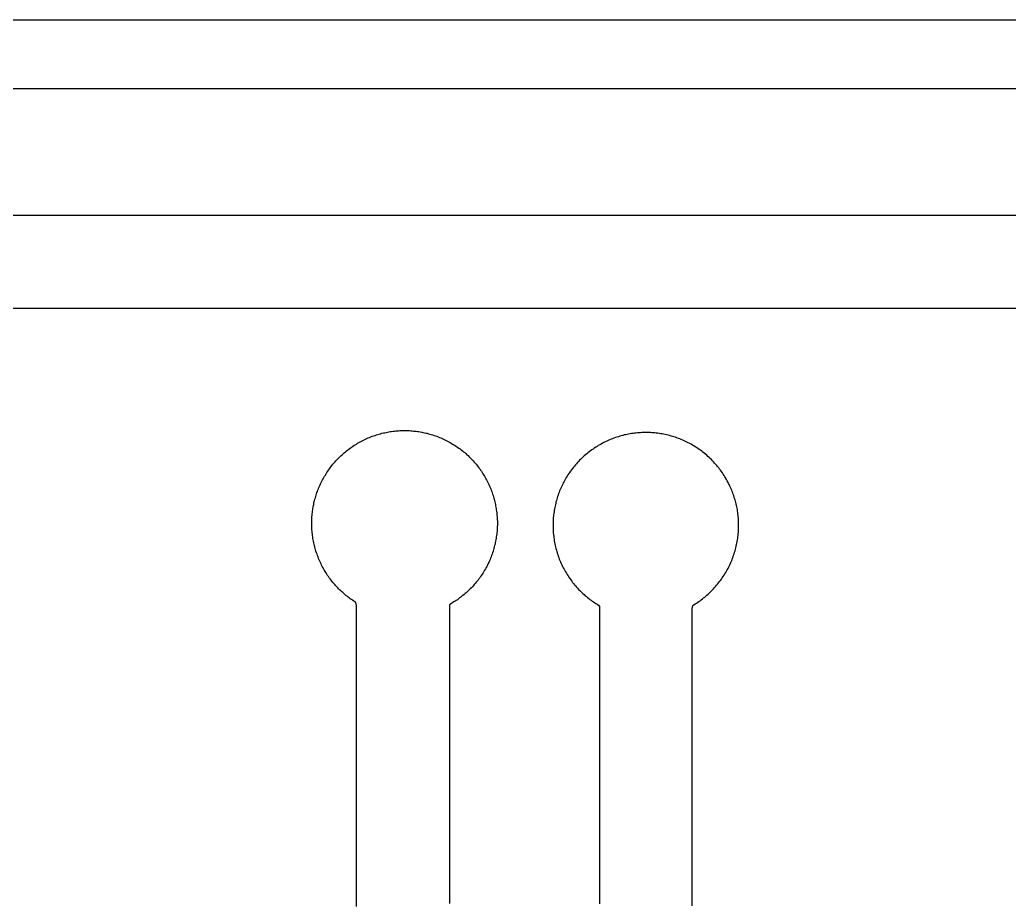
# Model space of a CAD drawing. Extents: x 0 to 220, y 0 to 42.
# Drawn here: x 63.3 to 73.96, y 32.79 to 42.3 of the extents above; entities that cross this region are included whole.
import ezdxf

# ---------------------------------------------------------------- set-up
doc = ezdxf.new("R2010")
doc.units = 0
doc.layers.get('0').update_dxf_attribs({"linetype": 'CONTINUOUS'})

msp = doc.modelspace()

# ---------------------------------------------------------------- linework, layer by layer
for points in [[(219.6, 42.3), (219.6, 0), (0, 0), (0, 42.3)], [(218.769, 39.299), (218.769, 3.629), (215.628, 0.488), (55.254, 0.488), (51.691, 4.051), (51.691, 38.068), (55.184, 41.561), (216.507, 41.561)]]:
    msp.add_lwpolyline(points, close=True)
msp.add_polyline3d([(211.585, 28.034, 0), (211.585, 28.211, 0), (212.811, 28.211, 0), (214.401, 29.801, 0), (214.401, 35.432, 0), (209.641, 40.192, 0), (61.579, 40.192, 0), (56.836, 35.449, 0), (56.836, 32.585, 0), (56.645, 32.585, 0), (56.645, 29.415, 0), (57.995, 29.415, 0), (57.995, 32.585, 0), (57.836, 32.585, 0), (57.836, 35.034, 0), (61.994, 39.192, 0), (209.226, 39.192, 0), (213.401, 35.017, 0), (213.401, 30.216, 0), (212.396, 29.211, 0), (211.585, 29.211, 0), (211.585, 29.384, 0), (208.415, 29.384, 0), (208.415, 28.034, 0)], close=True)
for points in [[(66.93, 32.749, 0), (66.93, 32.802, 0), (66.93, 32.855, 0), (66.93, 32.908, 0), (66.93, 32.961, 0), (66.93, 33.014, 0), (66.93, 33.068, 0), (66.93, 33.121, 0), (66.93, 33.174, 0), (66.93, 33.227, 0), (66.93, 33.28, 0), (66.93, 33.333, 0), (66.93, 33.386, 0), (66.93, 33.439, 0), (66.93, 33.492, 0), (66.93, 33.546, 0), (66.93, 33.599, 0), (66.93, 33.652, 0), (66.93, 33.705, 0), (66.93, 33.758, 0), (66.93, 33.811, 0), (66.93, 33.864, 0), (66.93, 33.917, 0), (66.93, 33.971, 0), (66.93, 34.024, 0), (66.93, 34.077, 0), (66.93, 34.13, 0), (66.93, 34.183, 0), (66.93, 34.236, 0), (66.93, 34.289, 0), (66.93, 34.343, 0), (66.93, 34.396, 0), (66.93, 34.449, 0), (66.93, 34.502, 0), (66.93, 34.555, 0), (66.93, 34.608, 0), (66.93, 34.661, 0), (66.93, 34.714, 0), (66.93, 34.767, 0), (66.93, 34.821, 0), (66.93, 34.874, 0), (66.93, 34.927, 0), (66.93, 34.98, 0), (66.93, 35.033, 0), (66.93, 35.086, 0), (66.93, 35.139, 0), (66.93, 35.193, 0), (66.93, 35.246, 0), (66.93, 35.299, 0), (66.93, 35.352, 0), (66.93, 35.405, 0), (66.93, 35.458, 0), (66.93, 35.511, 0), (66.93, 35.564, 0), (66.93, 35.617, 0), (66.93, 35.671, 0), (66.93, 35.724, 0), (66.93, 35.777, 0), (66.93, 35.83, 0), (66.93, 35.883, 0), (66.93, 35.936, 0), (66.93, 35.989, 0), (66.924, 36.023, 0), (66.912, 36.03, 0), (66.9, 36.038, 0), (66.888, 36.046, 0), (66.875, 36.054, 0), (66.863, 36.063, 0), (66.852, 36.072, 0), (66.84, 36.081, 0), (66.828, 36.09, 0), (66.816, 36.099, 0), (66.805, 36.109, 0), (66.793, 36.118, 0), (66.782, 36.129, 0), (66.77, 36.139, 0), (66.759, 36.149, 0), (66.748, 36.16, 0), (66.737, 36.17, 0), (66.727, 36.181, 0), (66.716, 36.193, 0), (66.705, 36.204, 0), (66.695, 36.216, 0), (66.685, 36.228, 0), (66.675, 36.239, 0), (66.665, 36.252, 0), (66.655, 36.264, 0), (66.646, 36.277, 0), (66.636, 36.289, 0), (66.627, 36.302, 0), (66.618, 36.315, 0), (66.61, 36.328, 0), (66.601, 36.342, 0), (66.593, 36.355, 0), (66.584, 36.369, 0), (66.576, 36.383, 0), (66.569, 36.397, 0), (66.561, 36.411, 0), (66.554, 36.425, 0), (66.547, 36.44, 0), (66.54, 36.454, 0), (66.533, 36.469, 0), (66.527, 36.483, 0), (66.521, 36.498, 0), (66.515, 36.513, 0), (66.509, 36.528, 0), (66.504, 36.543, 0), (66.499, 36.558, 0), (66.493, 36.574, 0), (66.489, 36.589, 0), (66.484, 36.604, 0), (66.48, 36.62, 0), (66.476, 36.635, 0), (66.472, 36.651, 0), (66.469, 36.666, 0), (66.466, 36.682, 0), (66.463, 36.697, 0), (66.46, 36.713, 0), (66.458, 36.729, 0), (66.456, 36.745, 0), (66.454, 36.76, 0), (66.452, 36.776, 0), (66.451, 36.791, 0), (66.449, 36.807, 0), (66.448, 36.823, 0), (66.448, 36.838, 0), (66.447, 36.854, 0), (66.447, 36.87, 0), (66.447, 36.885, 0), (66.447, 36.901, 0), (66.448, 36.916, 0), (66.449, 36.931, 0), (66.45, 36.946, 0), (66.451, 36.962, 0), (66.452, 36.977, 0), (66.454, 36.992, 0), (66.456, 37.007, 0), (66.458, 37.022, 0), (66.46, 37.036, 0), (66.463, 37.051, 0), (66.465, 37.066, 0), (66.468, 37.08, 0), (66.471, 37.094, 0), (66.475, 37.109, 0), (66.478, 37.123, 0), (66.482, 37.137, 0), (66.486, 37.151, 0), (66.49, 37.165, 0), (66.494, 37.178, 0), (66.499, 37.192, 0), (66.503, 37.206, 0), (66.508, 37.22, 0), (66.514, 37.234, 0), (66.519, 37.248, 0), (66.525, 37.261, 0), (66.531, 37.275, 0), (66.537, 37.289, 0), (66.543, 37.302, 0), (66.549, 37.316, 0), (66.556, 37.33, 0), (66.563, 37.343, 0), (66.571, 37.356, 0), (66.578, 37.37, 0), (66.586, 37.383, 0), (66.594, 37.396, 0), (66.602, 37.41, 0), (66.61, 37.423, 0), (66.619, 37.436, 0), (66.628, 37.448, 0), (66.637, 37.461, 0), (66.646, 37.474, 0), (66.656, 37.486, 0), (66.665, 37.499, 0), (66.675, 37.511, 0), (66.685, 37.523, 0), (66.696, 37.535, 0), (66.706, 37.547, 0), (66.717, 37.559, 0), (66.728, 37.57, 0), (66.739, 37.581, 0), (66.751, 37.593, 0), (66.762, 37.604, 0), (66.774, 37.615, 0), (66.786, 37.625, 0), (66.798, 37.636, 0), (66.81, 37.646, 0), (66.823, 37.656, 0), (66.835, 37.666, 0), (66.848, 37.676, 0), (66.861, 37.685, 0), (66.874, 37.695, 0), (66.887, 37.704, 0), (66.901, 37.713, 0), (66.914, 37.721, 0), (66.928, 37.73, 0), (66.942, 37.738, 0), (66.955, 37.746, 0), (66.969, 37.754, 0), (66.984, 37.761, 0), (66.998, 37.768, 0), (67.012, 37.775, 0), (67.026, 37.782, 0), (67.041, 37.789, 0), (67.055, 37.795, 0), (67.07, 37.801, 0), (67.085, 37.807, 0), (67.099, 37.813, 0), (67.114, 37.818, 0), (67.129, 37.823, 0), (67.144, 37.828, 0), (67.159, 37.833, 0), (67.174, 37.837, 0), (67.189, 37.841, 0), (67.204, 37.845, 0), (67.219, 37.849, 0), (67.234, 37.852, 0), (67.249, 37.855, 0), (67.263, 37.858, 0), (67.278, 37.861, 0), (67.293, 37.863, 0), (67.308, 37.865, 0), (67.323, 37.867, 0), (67.338, 37.869, 0), (67.353, 37.871, 0), (67.368, 37.872, 0), (67.383, 37.873, 0), (67.397, 37.874, 0), (67.412, 37.874, 0), (67.427, 37.875, 0), (67.441, 37.875, 0), (67.456, 37.875, 0), (67.47, 37.875, 0), (67.484, 37.874, 0), (67.499, 37.874, 0), (67.514, 37.873, 0), (67.528, 37.872, 0), (67.543, 37.87, 0), (67.558, 37.869, 0), (67.572, 37.867, 0), (67.587, 37.865, 0), (67.602, 37.863, 0), (67.617, 37.861, 0), (67.632, 37.858, 0), (67.646, 37.855, 0), (67.661, 37.852, 0), (67.676, 37.848, 0), (67.691, 37.845, 0), (67.706, 37.841, 0), (67.721, 37.837, 0), (67.735, 37.833, 0), (67.75, 37.828, 0), (67.765, 37.823, 0), (67.78, 37.818, 0), (67.794, 37.813, 0), (67.809, 37.807, 0), (67.824, 37.801, 0), (67.838, 37.795, 0), (67.853, 37.789, 0), (67.867, 37.782, 0), (67.881, 37.776, 0), (67.896, 37.769, 0), (67.91, 37.761, 0), (67.924, 37.754, 0), (67.938, 37.746, 0), (67.951, 37.738, 0), (67.965, 37.73, 0), (67.979, 37.722, 0), (67.992, 37.713, 0), (68.006, 37.704, 0), (68.019, 37.695, 0), (68.032, 37.686, 0), (68.045, 37.677, 0), (68.058, 37.667, 0), (68.07, 37.657, 0), (68.083, 37.647, 0), (68.095, 37.637, 0), (68.107, 37.626, 0), (68.119, 37.615, 0), (68.131, 37.605, 0), (68.142, 37.593, 0), (68.154, 37.582, 0), (68.165, 37.571, 0), (68.176, 37.559, 0), (68.187, 37.548, 0), (68.198, 37.536, 0), (68.208, 37.524, 0), (68.218, 37.511, 0), (68.228, 37.499, 0), (68.238, 37.487, 0), (68.248, 37.474, 0), (68.257, 37.462, 0), (68.266, 37.449, 0), (68.275, 37.436, 0), (68.284, 37.423, 0), (68.292, 37.41, 0), (68.3, 37.396, 0), (68.308, 37.383, 0), (68.316, 37.37, 0), (68.324, 37.356, 0), (68.331, 37.343, 0), (68.338, 37.329, 0), (68.345, 37.315, 0), (68.352, 37.301, 0), (68.358, 37.288, 0), (68.364, 37.274, 0), (68.37, 37.26, 0), (68.376, 37.246, 0), (68.381, 37.232, 0), (68.386, 37.218, 0), (68.391, 37.204, 0), (68.396, 37.19, 0), (68.401, 37.176, 0), (68.405, 37.162, 0), (68.409, 37.148, 0), (68.413, 37.134, 0), (68.416, 37.12, 0), (68.42, 37.106, 0), (68.423, 37.092, 0), (68.426, 37.078, 0), (68.429, 37.063, 0), (68.432, 37.049, 0), (68.434, 37.035, 0), (68.436, 37.02, 0), (68.439, 37.005, 0), (68.44, 36.99, 0), (68.442, 36.975, 0), (68.443, 36.961, 0), (68.445, 36.946, 0), (68.445, 36.93, 0), (68.446, 36.915, 0), (68.447, 36.9, 0), (68.447, 36.885, 0), (68.447, 36.869, 0), (68.447, 36.854, 0), (68.446, 36.838, 0), (68.446, 36.823, 0), (68.445, 36.807, 0), (68.444, 36.792, 0), (68.442, 36.776, 0), (68.44, 36.761, 0), (68.439, 36.745, 0), (68.436, 36.729, 0), (68.434, 36.714, 0), (68.431, 36.698, 0), (68.428, 36.683, 0), (68.425, 36.667, 0), (68.422, 36.652, 0), (68.418, 36.636, 0), (68.414, 36.621, 0), (68.41, 36.605, 0), (68.406, 36.59, 0), (68.401, 36.575, 0), (68.396, 36.559, 0), (68.391, 36.544, 0), (68.385, 36.529, 0), (68.38, 36.514, 0), (68.374, 36.499, 0), (68.368, 36.484, 0), (68.361, 36.47, 0), (68.355, 36.455, 0), (68.348, 36.441, 0), (68.341, 36.426, 0), (68.333, 36.412, 0), (68.326, 36.398, 0), (68.318, 36.384, 0), (68.31, 36.37, 0), (68.302, 36.356, 0), (68.293, 36.343, 0), (68.285, 36.329, 0), (68.276, 36.316, 0), (68.267, 36.303, 0), (68.258, 36.29, 0), (68.249, 36.277, 0), (68.239, 36.264, 0), (68.229, 36.252, 0), (68.219, 36.24, 0), (68.209, 36.228, 0), (68.199, 36.216, 0), (68.189, 36.204, 0), (68.178, 36.193, 0), (68.167, 36.181, 0), (68.156, 36.17, 0), (68.145, 36.159, 0), (68.134, 36.149, 0), (68.123, 36.138, 0), (68.112, 36.128, 0), (68.1, 36.118, 0), (68.089, 36.108, 0), (68.077, 36.098, 0), (68.065, 36.089, 0), (68.053, 36.08, 0), (68.041, 36.071, 0), (68.029, 36.062, 0), (68.017, 36.053, 0), (68.005, 36.045, 0), (67.992, 36.037, 0), (67.98, 36.029, 0), (67.968, 36.021, 0), (67.955, 36.014, 0), (67.942, 36.006, 0), (67.93, 35.999, 0), (67.93, 35.948, 0), (67.93, 35.895, 0), (67.93, 35.842, 0), (67.93, 35.789, 0), (67.93, 35.737, 0), (67.93, 35.684, 0), (67.93, 35.631, 0), (67.93, 35.578, 0), (67.93, 35.526, 0), (67.93, 35.473, 0), (67.93, 35.42, 0), (67.93, 35.367, 0), (67.93, 35.314, 0), (67.93, 35.261, 0), (67.93, 35.209, 0), (67.93, 35.156, 0), (67.93, 35.103, 0), (67.93, 35.05, 0), (67.93, 34.997, 0), (67.93, 34.944, 0), (67.93, 34.892, 0), (67.93, 34.839, 0), (67.93, 34.786, 0), (67.93, 34.733, 0), (67.93, 34.681, 0), (67.93, 34.628, 0), (67.93, 34.575, 0), (67.93, 34.522, 0), (67.93, 34.469, 0), (67.93, 34.416, 0), (67.93, 34.364, 0), (67.93, 34.311, 0), (67.93, 34.258, 0), (67.93, 34.205, 0), (67.93, 34.152, 0), (67.93, 34.099, 0), (67.93, 34.047, 0), (67.93, 33.994, 0), (67.93, 33.941, 0), (67.93, 33.888, 0), (67.93, 33.836, 0), (67.93, 33.783, 0), (67.93, 33.73, 0), (67.93, 33.677, 0), (67.93, 33.624, 0), (67.93, 33.571, 0), (67.93, 33.519, 0), (67.93, 33.466, 0), (67.93, 33.413, 0), (67.93, 33.36, 0), (67.93, 33.307, 0), (67.93, 33.255, 0), (67.93, 33.202, 0), (67.93, 33.149, 0), (67.93, 33.096, 0), (67.93, 33.043, 0), (67.93, 32.99, 0), (67.93, 32.938, 0), (67.93, 32.885, 0), (67.93, 32.832, 0), (67.93, 32.779, 0)], [(70.547, 32.754, 0), (70.547, 32.81, 0), (70.547, 32.866, 0), (70.547, 32.922, 0), (70.547, 32.978, 0), (70.547, 33.034, 0), (70.547, 33.09, 0), (70.547, 33.147, 0), (70.547, 33.203, 0), (70.547, 33.259, 0), (70.547, 33.315, 0), (70.547, 33.371, 0), (70.547, 33.427, 0), (70.547, 33.484, 0), (70.547, 33.54, 0), (70.547, 33.596, 0), (70.547, 33.652, 0), (70.547, 33.708, 0), (70.547, 33.764, 0), (70.547, 33.821, 0), (70.547, 33.877, 0), (70.547, 33.933, 0), (70.547, 33.989, 0), (70.547, 34.045, 0), (70.547, 34.101, 0), (70.547, 34.157, 0), (70.547, 34.214, 0), (70.547, 34.27, 0), (70.547, 34.326, 0), (70.547, 34.382, 0), (70.547, 34.438, 0), (70.547, 34.495, 0), (70.547, 34.551, 0), (70.547, 34.607, 0), (70.547, 34.663, 0), (70.547, 34.719, 0), (70.547, 34.775, 0), (70.547, 34.831, 0), (70.547, 34.888, 0), (70.547, 34.944, 0), (70.547, 35, 0), (70.547, 35.056, 0), (70.547, 35.112, 0), (70.547, 35.169, 0), (70.547, 35.225, 0), (70.547, 35.281, 0), (70.547, 35.337, 0), (70.547, 35.393, 0), (70.547, 35.449, 0), (70.547, 35.505, 0), (70.547, 35.562, 0), (70.547, 35.618, 0), (70.547, 35.674, 0), (70.547, 35.73, 0), (70.547, 35.786, 0), (70.547, 35.842, 0), (70.547, 35.899, 0), (70.547, 35.955, 0), (70.552, 35.991, 0), (70.566, 35.999, 0), (70.579, 36.007, 0), (70.592, 36.016, 0), (70.605, 36.024, 0), (70.618, 36.033, 0), (70.631, 36.042, 0), (70.644, 36.052, 0), (70.656, 36.061, 0), (70.669, 36.071, 0), (70.682, 36.081, 0), (70.694, 36.092, 0), (70.706, 36.102, 0), (70.718, 36.113, 0), (70.73, 36.124, 0), (70.742, 36.135, 0), (70.754, 36.147, 0), (70.766, 36.158, 0), (70.777, 36.17, 0), (70.788, 36.183, 0), (70.799, 36.195, 0), (70.81, 36.208, 0), (70.821, 36.221, 0), (70.831, 36.234, 0), (70.842, 36.247, 0), (70.852, 36.261, 0), (70.862, 36.274, 0), (70.871, 36.288, 0), (70.881, 36.302, 0), (70.89, 36.316, 0), (70.899, 36.331, 0), (70.908, 36.345, 0), (70.916, 36.36, 0), (70.925, 36.375, 0), (70.933, 36.39, 0), (70.941, 36.405, 0), (70.948, 36.421, 0), (70.956, 36.436, 0), (70.963, 36.452, 0), (70.969, 36.467, 0), (70.976, 36.483, 0), (70.982, 36.499, 0), (70.988, 36.515, 0), (70.993, 36.531, 0), (70.999, 36.548, 0), (71.004, 36.564, 0), (71.009, 36.58, 0), (71.013, 36.597, 0), (71.018, 36.613, 0), (71.022, 36.63, 0), (71.025, 36.646, 0), (71.029, 36.663, 0), (71.032, 36.68, 0), (71.034, 36.696, 0), (71.037, 36.713, 0), (71.039, 36.73, 0), (71.041, 36.746, 0), (71.043, 36.763, 0), (71.044, 36.78, 0), (71.045, 36.796, 0), (71.046, 36.813, 0), (71.047, 36.83, 0), (71.047, 36.846, 0), (71.047, 36.862, 0), (71.047, 36.879, 0), (71.046, 36.895, 0), (71.045, 36.911, 0), (71.044, 36.928, 0), (71.043, 36.944, 0), (71.041, 36.96, 0), (71.04, 36.976, 0), (71.037, 36.992, 0), (71.035, 37.007, 0), (71.033, 37.023, 0), (71.03, 37.038, 0), (71.027, 37.054, 0), (71.024, 37.069, 0), (71.02, 37.084, 0), (71.016, 37.099, 0), (71.013, 37.114, 0), (71.008, 37.129, 0), (71.004, 37.144, 0), (70.999, 37.159, 0), (70.995, 37.174, 0), (70.989, 37.188, 0), (70.984, 37.203, 0), (70.978, 37.218, 0), (70.972, 37.233, 0), (70.966, 37.248, 0), (70.96, 37.262, 0), (70.953, 37.277, 0), (70.946, 37.292, 0), (70.939, 37.306, 0), (70.931, 37.321, 0), (70.924, 37.335, 0), (70.916, 37.349, 0), (70.907, 37.364, 0), (70.899, 37.378, 0), (70.89, 37.392, 0), (70.881, 37.406, 0), (70.872, 37.42, 0), (70.862, 37.433, 0), (70.852, 37.447, 0), (70.842, 37.46, 0), (70.832, 37.474, 0), (70.821, 37.487, 0), (70.811, 37.5, 0), (70.799, 37.513, 0), (70.788, 37.525, 0), (70.777, 37.538, 0), (70.765, 37.55, 0), (70.753, 37.562, 0), (70.741, 37.574, 0), (70.728, 37.586, 0), (70.716, 37.597, 0), (70.703, 37.609, 0), (70.69, 37.62, 0), (70.677, 37.631, 0), (70.663, 37.642, 0), (70.65, 37.652, 0), (70.636, 37.662, 0), (70.622, 37.672, 0), (70.608, 37.682, 0), (70.594, 37.691, 0), (70.579, 37.7, 0), (70.565, 37.709, 0), (70.55, 37.718, 0), (70.535, 37.727, 0), (70.52, 37.735, 0), (70.505, 37.743, 0), (70.49, 37.75, 0), (70.475, 37.758, 0), (70.46, 37.765, 0), (70.444, 37.772, 0), (70.429, 37.778, 0), (70.413, 37.785, 0), (70.398, 37.791, 0), (70.382, 37.796, 0), (70.366, 37.802, 0), (70.35, 37.807, 0), (70.334, 37.812, 0), (70.319, 37.816, 0), (70.303, 37.821, 0), (70.287, 37.825, 0), (70.271, 37.829, 0), (70.255, 37.832, 0), (70.239, 37.835, 0), (70.223, 37.838, 0), (70.207, 37.841, 0), (70.191, 37.843, 0), (70.175, 37.846, 0), (70.16, 37.848, 0), (70.144, 37.849, 0), (70.128, 37.851, 0), (70.112, 37.852, 0), (70.097, 37.853, 0), (70.081, 37.853, 0), (70.066, 37.854, 0), (70.05, 37.854, 0), (70.035, 37.854, 0), (70.02, 37.854, 0), (70.004, 37.853, 0), (69.988, 37.852, 0), (69.973, 37.851, 0), (69.957, 37.85, 0), (69.941, 37.848, 0), (69.926, 37.847, 0), (69.91, 37.844, 0), (69.894, 37.842, 0), (69.878, 37.84, 0), (69.862, 37.837, 0), (69.846, 37.834, 0), (69.83, 37.83, 0), (69.814, 37.827, 0), (69.798, 37.823, 0), (69.782, 37.818, 0), (69.767, 37.814, 0), (69.751, 37.809, 0), (69.735, 37.804, 0), (69.719, 37.799, 0), (69.703, 37.793, 0), (69.688, 37.787, 0), (69.672, 37.781, 0), (69.656, 37.775, 0), (69.641, 37.768, 0), (69.626, 37.761, 0), (69.61, 37.754, 0), (69.595, 37.746, 0), (69.58, 37.738, 0), (69.565, 37.73, 0), (69.55, 37.722, 0), (69.535, 37.713, 0), (69.521, 37.704, 0), (69.507, 37.695, 0), (69.492, 37.686, 0), (69.478, 37.676, 0), (69.464, 37.666, 0), (69.45, 37.656, 0), (69.437, 37.646, 0), (69.423, 37.636, 0), (69.41, 37.625, 0), (69.397, 37.614, 0), (69.384, 37.602, 0), (69.371, 37.591, 0), (69.359, 37.579, 0), (69.346, 37.568, 0), (69.334, 37.556, 0), (69.323, 37.543, 0), (69.311, 37.531, 0), (69.299, 37.518, 0), (69.288, 37.505, 0), (69.277, 37.492, 0), (69.267, 37.479, 0), (69.256, 37.466, 0), (69.246, 37.453, 0), (69.236, 37.439, 0), (69.227, 37.426, 0), (69.217, 37.412, 0), (69.208, 37.398, 0), (69.199, 37.384, 0), (69.19, 37.37, 0), (69.182, 37.356, 0), (69.174, 37.341, 0), (69.166, 37.327, 0), (69.158, 37.312, 0), (69.151, 37.298, 0), (69.144, 37.283, 0), (69.137, 37.269, 0), (69.13, 37.254, 0), (69.124, 37.239, 0), (69.118, 37.225, 0), (69.112, 37.21, 0), (69.107, 37.195, 0), (69.102, 37.18, 0), (69.097, 37.165, 0), (69.092, 37.15, 0), (69.088, 37.136, 0), (69.083, 37.121, 0), (69.079, 37.106, 0), (69.076, 37.091, 0), (69.072, 37.076, 0), (69.069, 37.061, 0), (69.066, 37.045, 0), (69.063, 37.03, 0), (69.06, 37.014, 0), (69.058, 36.998, 0), (69.055, 36.983, 0), (69.053, 36.967, 0), (69.052, 36.951, 0), (69.05, 36.935, 0), (69.049, 36.919, 0), (69.048, 36.902, 0), (69.047, 36.886, 0), (69.047, 36.87, 0), (69.047, 36.853, 0), (69.047, 36.837, 0), (69.048, 36.82, 0), (69.048, 36.804, 0), (69.049, 36.787, 0), (69.05, 36.77, 0), (69.052, 36.754, 0), (69.054, 36.737, 0), (69.056, 36.72, 0), (69.058, 36.704, 0), (69.061, 36.687, 0), (69.064, 36.67, 0), (69.067, 36.654, 0), (69.071, 36.637, 0), (69.075, 36.62, 0), (69.079, 36.604, 0), (69.083, 36.587, 0), (69.088, 36.571, 0), (69.093, 36.555, 0), (69.098, 36.538, 0), (69.104, 36.522, 0), (69.109, 36.506, 0), (69.115, 36.49, 0), (69.122, 36.474, 0), (69.129, 36.459, 0), (69.135, 36.443, 0), (69.143, 36.427, 0), (69.15, 36.412, 0), (69.158, 36.397, 0), (69.166, 36.382, 0), (69.174, 36.367, 0), (69.182, 36.352, 0), (69.191, 36.337, 0), (69.2, 36.323, 0), (69.209, 36.308, 0), (69.218, 36.294, 0), (69.228, 36.28, 0), (69.238, 36.267, 0), (69.248, 36.253, 0), (69.258, 36.239, 0), (69.269, 36.226, 0), (69.279, 36.213, 0), (69.29, 36.201, 0), (69.301, 36.188, 0), (69.312, 36.176, 0), (69.323, 36.164, 0), (69.335, 36.152, 0), (69.347, 36.14, 0), (69.358, 36.129, 0), (69.37, 36.118, 0), (69.382, 36.107, 0), (69.395, 36.096, 0), (69.407, 36.086, 0), (69.419, 36.075, 0), (69.432, 36.066, 0), (69.445, 36.056, 0), (69.457, 36.046, 0), (69.47, 36.037, 0), (69.483, 36.028, 0), (69.496, 36.019, 0), (69.509, 36.011, 0), (69.522, 36.003, 0), (69.536, 35.995, 0), (69.547, 35.98, 0), (69.547, 35.923, 0), (69.547, 35.867, 0), (69.547, 35.811, 0), (69.547, 35.755, 0), (69.547, 35.699, 0), (69.547, 35.642, 0), (69.547, 35.586, 0), (69.547, 35.53, 0), (69.547, 35.474, 0), (69.547, 35.418, 0), (69.547, 35.362, 0), (69.547, 35.306, 0), (69.547, 35.249, 0), (69.547, 35.193, 0), (69.547, 35.137, 0), (69.547, 35.081, 0), (69.547, 35.025, 0), (69.547, 34.968, 0), (69.547, 34.912, 0), (69.547, 34.856, 0), (69.547, 34.8, 0), (69.547, 34.744, 0), (69.547, 34.688, 0), (69.547, 34.632, 0), (69.547, 34.575, 0), (69.547, 34.519, 0), (69.547, 34.463, 0), (69.547, 34.407, 0), (69.547, 34.351, 0), (69.547, 34.295, 0), (69.547, 34.238, 0), (69.547, 34.182, 0), (69.547, 34.126, 0), (69.547, 34.07, 0), (69.547, 34.014, 0), (69.547, 33.958, 0), (69.547, 33.901, 0), (69.547, 33.845, 0), (69.547, 33.789, 0), (69.547, 33.733, 0), (69.547, 33.677, 0), (69.547, 33.621, 0), (69.547, 33.565, 0), (69.547, 33.508, 0), (69.547, 33.452, 0), (69.547, 33.396, 0), (69.547, 33.34, 0), (69.547, 33.284, 0), (69.547, 33.227, 0), (69.547, 33.171, 0), (69.547, 33.115, 0), (69.547, 33.059, 0), (69.547, 33.003, 0), (69.547, 32.947, 0), (69.547, 32.891, 0), (69.547, 32.834, 0), (69.547, 32.778, 0)]]:
    msp.add_polyline3d(points)

doc.saveas('drawing.dxf')
